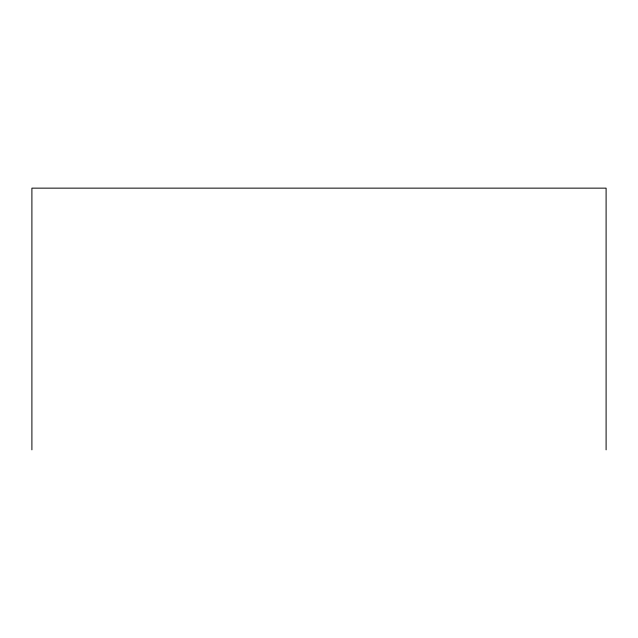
<?xml version="1.0" encoding="UTF-8"?>
<svg xmlns="http://www.w3.org/2000/svg" width="638" height="638" viewBox="0 0 638 638"><rect width="100%" height="100%" fill="white"/><g stroke="black" fill="none" stroke-linecap="round" stroke-linejoin="round"><path stroke-width="0.96" d="M606.1 449.854L606.1 188.146L31.9 188.146L31.9 449.854"/></g></svg>
